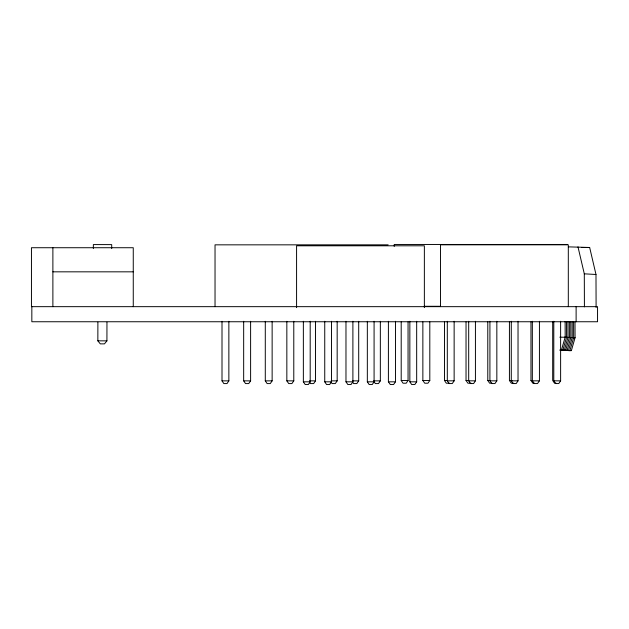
<?xml version="1.0" encoding="UTF-8"?>
<svg xmlns="http://www.w3.org/2000/svg" width="629" height="629" viewBox="0 0 629 629"><rect width="100%" height="100%" fill="white"/><g stroke="black" fill="none" stroke-linecap="round" stroke-linejoin="round"><path stroke-width="0.94" d="M93.359 248.51L93.367 244.579L111.703 244.618L111.695 248.549M106.961 322.197L106.922 340.855L104.469 343.874L100.294 343.866L97.849 340.832L97.888 322.174M560.84 350.054L561.461 350.046L565.18 337.168L565.125 321.474M562.821 350.204L561.469 350.211L562.869 350.125L566.587 337.246L566.532 321.553M562.963 350.211L564.315 350.204L568.003 337.325L567.948 321.631M565.07 350.29L565.691 350.282L569.41 337.403L569.355 321.71M565.786 350.369L567.138 350.361L570.825 337.49L570.77 321.789M567.193 350.455L568.514 350.447L572.233 337.569L572.178 321.867M569.96 350.518L568.53 350.612L569.929 350.526L573.648 337.647L573.593 321.946M570.016 350.612L571.368 350.605L575.055 337.726L575 322.032M331.491 321.285L331.491 381.819L329.667 384.539L326.561 384.539L324.745 381.819L324.745 321.285M374.082 321.285L374.082 381.819L372.266 384.539L369.16 384.539L367.336 381.819L367.336 321.285M475.43 321.285L475.43 380.836L473.613 383.556L470.508 383.556L468.691 380.836L468.691 321.285M518.029 321.285L518.029 380.836L516.205 383.556L513.099 383.556L511.283 380.836L511.283 321.285M310.191 321.285L310.191 381.819L308.352 384.539L305.207 384.539L303.359 381.819L303.359 321.285M416.673 321.285L416.673 381.819L414.833 384.539L411.688 384.539L409.849 381.819L409.849 321.285M454.138 321.285L454.138 380.836L452.298 383.556L449.153 383.556L447.305 380.836L447.305 321.285M560.62 321.285L560.62 380.836L558.78 383.556L555.635 383.556L553.795 380.836L553.795 321.285M228.862 321.309L228.862 380.859L227.014 383.58L223.853 383.58L222.006 380.859L222.006 321.309M272.137 321.309L272.137 380.859L270.289 383.58L267.136 383.58L265.289 380.859L265.289 321.309M380.341 321.309L380.341 380.859L378.493 383.58L375.34 383.58L373.948 381.544M408.056 321.914L408.056 380.49L406.208 383.21L403.047 383.21L401.2 380.49L401.2 321.914M352.893 321.285L352.893 381.819L351.029 384.539L347.845 384.539L345.974 381.819L345.974 321.285M496.839 321.285L496.839 380.836L494.968 383.556L491.784 383.556L489.92 380.836L489.92 321.285M250.609 321.309L250.609 380.859L248.738 383.58L245.538 383.58L243.667 380.859L243.667 321.309M293.782 321.309L293.782 380.859L291.911 383.58L288.711 383.58L286.84 380.859L286.84 321.309M315.53 321.309L315.53 380.859L313.659 383.58L310.459 383.58L309.523 382.22M337.168 321.309L337.168 380.859L335.296 383.58L332.104 383.58L331.168 382.22M358.703 321.309L358.703 380.859L356.832 383.58L353.632 383.58L352.696 382.22M429.804 321.914L429.804 380.49L427.932 383.21L424.732 383.21L422.861 380.49L422.861 321.914M395.484 321.285L395.484 381.819L393.573 384.539L390.31 384.539L388.4 381.819L388.4 321.285M539.43 321.285L539.43 380.836L537.52 383.556L534.257 383.556L532.346 380.836L532.346 321.285M566.477 337.254L559.802 337.175M567.893 337.333L566.32 337.325M572.123 337.569L570.558 337.561M573.538 337.647L571.965 337.639M561.461 350.046L559.999 350.046M562.869 350.125L560.125 350.133L560.714 350.133M565.691 350.282L563.655 350.298M568.514 350.447L564.323 350.369L564.944 350.369M564.614 337.175L564.936 337.168M568.852 337.419L569.41 337.403L567.735 337.403M570.259 337.498L570.825 337.49L569.143 337.482M574.497 337.734L575.055 337.726L573.381 337.718M568.301 246.859L589.664 247.48L595.985 274.488L596.103 307.526M581.919 247.512L589.664 247.48M560.14 350.054L561.414 350.125M564.237 350.282L562.884 350.298L564.315 350.204M564.37 350.29L565.644 350.361M567.059 350.447L565.738 350.455L566.477 350.455M568.467 350.526L567.122 350.534L569.19 350.518M568.608 350.534L569.882 350.605M563.545 350.204L561.54 350.219M566.367 350.361L567.138 350.361M569.3 350.612L571.368 350.605M567.35 244.461L394.226 244.461L394.226 246.426M388.156 244.838L215.032 244.838L215.032 306.661M52.883 271.83L133.262 271.83M424.331 306.292L440.331 306.292M401.2 380.49L408.056 380.49M422.861 380.49L429.804 380.49M444.483 321.914L444.483 380.49L447.423 380.49M466.034 321.914L466.034 380.49L468.636 380.49M487.782 321.914L487.782 380.49L490.384 380.49M509.427 321.914L509.427 380.49L512.03 380.49M530.962 321.914L530.962 380.49L532.692 380.49M447.305 380.836L454.138 380.836M468.691 380.836L475.43 380.836M489.92 380.836L496.839 380.836M511.283 380.836L518.029 380.836M532.346 380.836L539.43 380.836M553.795 380.836L560.62 380.836M222.006 380.859L228.862 380.859M243.667 380.859L250.609 380.859M265.289 380.859L272.137 380.859M286.84 380.859L293.782 380.859M309.46 380.859L315.53 380.859M331.098 380.859L337.168 380.859M352.633 380.859L358.703 380.859M373.492 380.859L380.341 380.859M303.359 381.819L310.191 381.819M324.745 381.819L331.491 381.819M345.974 381.819L352.893 381.819M367.336 381.819L374.082 381.819M388.4 381.819L395.484 381.819M409.849 381.819L416.673 381.819M449.491 383.21L446.331 383.21L444.483 380.49M471.105 383.21L467.905 383.21L466.034 380.49M492.051 383.21L489.653 383.21L487.782 380.49M513.696 383.21L511.298 383.21L509.427 380.49M534.43 383.21L532.834 383.21L530.962 380.49M556.115 383.21L554.534 383.21L552.687 380.49L552.687 321.914M97.849 340.832L106.922 340.855M577.98 246.827L584.302 273.827L595.985 274.488M584.302 273.827L584.42 306.866M576.117 306.661L576.117 321.749M568.309 306.637L568.309 244.815L440.528 244.815L440.528 306.637M424.363 307.62L424.363 245.79L296.581 245.79L296.581 307.62M133.262 306.661L133.262 247.724L31.45 247.724L31.45 306.661L597.55 306.661L597.55 321.749L31.835 321.749L31.835 306.661M52.883 247.724L52.883 306.661"/></g></svg>
